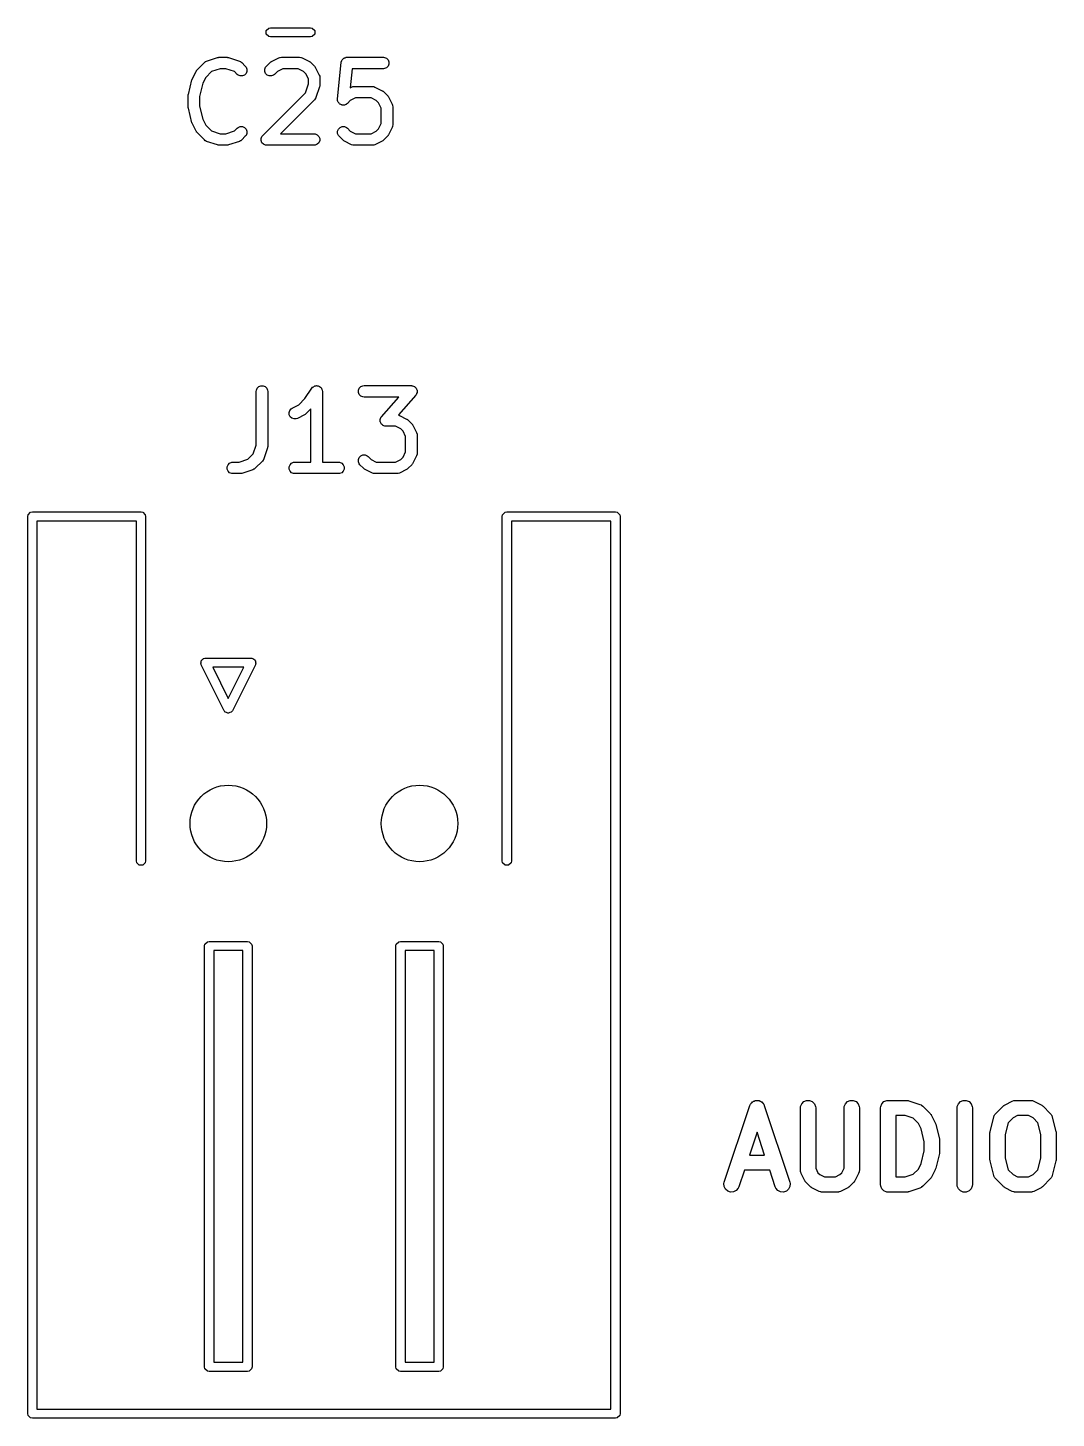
# Model space of a CAD drawing. Extents: x 2.05 to 8.87, y -5.84 to -2.88.
# Drawn here: x 3.34 to 3.869, y -5.835 to -5.12 of the extents above; entities that cross this region are included whole.
import ezdxf

# ---------------------------------------------------------------- set-up
doc = ezdxf.new("R2010")
doc.units = 0
doc.header["$MEASUREMENT"] = 0
doc.layers.add('BLACK', color=7, linetype='CONTINUOUS')

msp = doc.modelspace()

# ---------------------------------------------------------------- linework, layer by layer
at = {"layer": 'BLACK', "linetype": 'CONTINUOUS'}
for p, q in [((3.46243, -5.12173), (3.46371, -5.12046)), ((3.46371, -5.12046), (3.46462, -5.12028)), ((3.46462, -5.12028), (3.48519, -5.12028)), ((3.48519, -5.12028), (3.48609, -5.12046)), ((3.48609, -5.12046), (3.48737, -5.12173)), ((3.46243, -5.12354), (3.46243, -5.12173)), ((3.46371, -5.12482), (3.46243, -5.12354)), ((3.46462, -5.125), (3.46371, -5.12482)), ((3.48519, -5.125), (3.46462, -5.125)), ((3.48609, -5.12482), (3.48519, -5.125)), ((3.48737, -5.12354), (3.48609, -5.12482)), ((3.48737, -5.12173), (3.48737, -5.12354)), ((3.4267, -5.14214), (3.42688, -5.14192)), ((3.42688, -5.14192), (3.43063, -5.13817)), ((3.43063, -5.13817), (3.43108, -5.1378)), ((3.43108, -5.1378), (3.43118, -5.13776)), ((3.43118, -5.13776), (3.43126, -5.13769)), ((3.43126, -5.13769), (3.43179, -5.13745)), ((3.43179, -5.13745), (3.43741, -5.13558)), ((3.43882, -5.14133), (3.43431, -5.14283)), ((3.43741, -5.13558), (3.4377, -5.13551)), ((3.4377, -5.13551), (3.43777, -5.13548)), ((3.43777, -5.13548), (3.43787, -5.13547)), ((3.43787, -5.13547), (3.43797, -5.13545)), ((3.43797, -5.13545), (3.43805, -5.13545)), ((3.43805, -5.13545), (3.43834, -5.13543)), ((3.43834, -5.13543), (3.44209, -5.13543)), ((3.44161, -5.14133), (3.43882, -5.14133)), ((3.44612, -5.14283), (3.44161, -5.14133)), ((3.44209, -5.13543), (3.44238, -5.13545)), ((3.44238, -5.13545), (3.44246, -5.13545)), ((3.44246, -5.13545), (3.44256, -5.13547)), ((3.44256, -5.13547), (3.44267, -5.13548)), ((3.44267, -5.13548), (3.44274, -5.13551)), ((3.44274, -5.13551), (3.44303, -5.13558)), ((3.44303, -5.13558), (3.44865, -5.13745)), ((3.44865, -5.13745), (3.44918, -5.13769)), ((3.44918, -5.13769), (3.44926, -5.13776)), ((3.44926, -5.13776), (3.44936, -5.1378)), ((3.44936, -5.1378), (3.44981, -5.13817)), ((3.44981, -5.13817), (3.45168, -5.14004)), ((3.45168, -5.14004), (3.45205, -5.14049)), ((3.45205, -5.14049), (3.45249, -5.14155)), ((3.45249, -5.14155), (3.45249, -5.1427)), ((3.46169, -5.14155), (3.46214, -5.14049)), ((3.46169, -5.1427), (3.46169, -5.14155)), ((3.46214, -5.14049), (3.4625, -5.14004)), ((3.4625, -5.14004), (3.46438, -5.13817)), ((3.46438, -5.13817), (3.4646, -5.13798)), ((3.4646, -5.13798), (3.46465, -5.13792)), ((3.46465, -5.13792), (3.46474, -5.13786)), ((3.46474, -5.13786), (3.46482, -5.1378)), ((3.46482, -5.1378), (3.4649, -5.13777)), ((3.4649, -5.13777), (3.46514, -5.13761)), ((3.46514, -5.13761), (3.46889, -5.13574)), ((3.47091, -5.14133), (3.46821, -5.14268)), ((3.46889, -5.13574), (3.46943, -5.13553)), ((3.46943, -5.13553), (3.46954, -5.13552)), ((3.46954, -5.13552), (3.46964, -5.13548)), ((3.46964, -5.13548), (3.47021, -5.13543)), ((3.47021, -5.13543), (3.47959, -5.13543)), ((3.47889, -5.14133), (3.47091, -5.14133)), ((3.48159, -5.14268), (3.47889, -5.14133)), ((3.47959, -5.13543), (3.48016, -5.13548)), ((3.48016, -5.13548), (3.48026, -5.13552)), ((3.48026, -5.13552), (3.48037, -5.13553)), ((3.48037, -5.13553), (3.48091, -5.13574)), ((3.48091, -5.13574), (3.48466, -5.13761)), ((3.48466, -5.13761), (3.48491, -5.13777)), ((3.48491, -5.13777), (3.48498, -5.1378)), ((3.48498, -5.1378), (3.48506, -5.13786)), ((3.48506, -5.13786), (3.48515, -5.13792)), ((3.48515, -5.13792), (3.4852, -5.13798)), ((3.4852, -5.13798), (3.48543, -5.13817)), ((3.48543, -5.13817), (3.4873, -5.14004)), ((3.4873, -5.14004), (3.48749, -5.14027)), ((3.48749, -5.14027), (3.48755, -5.14032)), ((3.48755, -5.14032), (3.4876, -5.14041)), ((3.4876, -5.14041), (3.48767, -5.14049)), ((3.48767, -5.14049), (3.4877, -5.14056)), ((3.4877, -5.14056), (3.48785, -5.14081)), ((3.48785, -5.14081), (3.48973, -5.14456)), ((3.49915, -5.15683), (3.50102, -5.13808)), ((3.50102, -5.13808), (3.50106, -5.13787)), ((3.50106, -5.1378), (3.50109, -5.13773)), ((3.50106, -5.13787), (3.50106, -5.1378)), ((3.50109, -5.13773), (3.50114, -5.13752)), ((3.50114, -5.13752), (3.50134, -5.13714)), ((3.50134, -5.13714), (3.50151, -5.13674)), ((3.50151, -5.13674), (3.50161, -5.13663)), ((3.50161, -5.13663), (3.50168, -5.1365)), ((3.50168, -5.1365), (3.50201, -5.13623)), ((3.50201, -5.13623), (3.50232, -5.13592)), ((3.50232, -5.13592), (3.50246, -5.13587)), ((3.50246, -5.13587), (3.50257, -5.13577)), ((3.50257, -5.13577), (3.50299, -5.13565)), ((3.50299, -5.13565), (3.50338, -5.13548)), ((3.50338, -5.13548), (3.50361, -5.13546)), ((3.50361, -5.13546), (3.50368, -5.13544)), ((3.50368, -5.13544), (3.50375, -5.13545)), ((3.50375, -5.13545), (3.50396, -5.13543)), ((3.50396, -5.13543), (3.52271, -5.13543)), ((3.50663, -5.14133), (3.50566, -5.1511)), ((3.52271, -5.14133), (3.50663, -5.14133)), ((3.52271, -5.13543), (3.52328, -5.13548)), ((3.52328, -5.14127), (3.52271, -5.14133)), ((3.52328, -5.13548), (3.52435, -5.13592)), ((3.52435, -5.14083), (3.52328, -5.14127)), ((3.52435, -5.13592), (3.52516, -5.13674)), ((3.52516, -5.14002), (3.52435, -5.14083)), ((3.52516, -5.13674), (3.5256, -5.1378)), ((3.5256, -5.13895), (3.52516, -5.14002)), ((3.5256, -5.1378), (3.5256, -5.13895)), ((3.42236, -5.15454), (3.42423, -5.14704)), ((3.42423, -5.14704), (3.42425, -5.14699)), ((3.42425, -5.14697), (3.42434, -5.14673)), ((3.42425, -5.14699), (3.42425, -5.14697)), ((3.42434, -5.14673), (3.42443, -5.14649)), ((3.42443, -5.14649), (3.42444, -5.14647)), ((3.42444, -5.14647), (3.42445, -5.14643)), ((3.42445, -5.14643), (3.42633, -5.14268)), ((3.42633, -5.14268), (3.42648, -5.14243)), ((3.42648, -5.14243), (3.42651, -5.14236)), ((3.42651, -5.14236), (3.42658, -5.14228)), ((3.42658, -5.14228), (3.42664, -5.14219)), ((3.42664, -5.14219), (3.4267, -5.14214)), ((3.42988, -5.14878), (3.42817, -5.15562)), ((3.4314, -5.14575), (3.42988, -5.14878)), ((3.43431, -5.14283), (3.4314, -5.14575)), ((3.4475, -5.14422), (3.44612, -5.14283)), ((3.44795, -5.14458), (3.4475, -5.14422)), ((3.44902, -5.14502), (3.44795, -5.14458)), ((3.45017, -5.14502), (3.44902, -5.14502)), ((3.45123, -5.14458), (3.45017, -5.14502)), ((3.45205, -5.14377), (3.45123, -5.14458)), ((3.45249, -5.1427), (3.45205, -5.14377)), ((3.46214, -5.14377), (3.46169, -5.1427)), ((3.46295, -5.14458), (3.46214, -5.14377)), ((3.46401, -5.14502), (3.46295, -5.14458)), ((3.46517, -5.14502), (3.46401, -5.14502)), ((3.46623, -5.14458), (3.46517, -5.14502)), ((3.46668, -5.14422), (3.46623, -5.14458)), ((3.46821, -5.14268), (3.46668, -5.14422)), ((3.48279, -5.14388), (3.48159, -5.14268)), ((3.48413, -5.14657), (3.48279, -5.14388)), ((3.48413, -5.14915), (3.48413, -5.14657)), ((3.48973, -5.14456), (3.48994, -5.1451)), ((3.48994, -5.1451), (3.48994, -5.1452)), ((3.48994, -5.1452), (3.48998, -5.1453)), ((3.48998, -5.1453), (3.49004, -5.14588)), ((3.49004, -5.14588), (3.49004, -5.14963)), ((3.42227, -5.15511), (3.4223, -5.15489)), ((3.42228, -5.15515), (3.42227, -5.15511)), ((3.42227, -5.15525), (3.42228, -5.15515)), ((3.42227, -5.16088), (3.42227, -5.15525)), ((3.4223, -5.15489), (3.42232, -5.15468)), ((3.42232, -5.15468), (3.42234, -5.15464)), ((3.42234, -5.15464), (3.42236, -5.15454)), ((3.42817, -5.15562), (3.42817, -5.16051)), ((3.46063, -5.17566), (3.48263, -5.15366)), ((3.48263, -5.15366), (3.48413, -5.14915)), ((3.48801, -5.15619), (3.48778, -5.15671)), ((3.48989, -5.15056), (3.48801, -5.15619)), ((3.48995, -5.15028), (3.48989, -5.15056)), ((3.48998, -5.1502), (3.48995, -5.15028)), ((3.48999, -5.1501), (3.48998, -5.1502)), ((3.49002, -5.15), (3.48999, -5.1501)), ((3.49004, -5.14963), (3.49001, -5.14992)), ((3.49001, -5.14992), (3.49002, -5.15)), ((3.50566, -5.1511), (3.50639, -5.15074)), ((3.50639, -5.15074), (3.50693, -5.15053)), ((3.50693, -5.15053), (3.50704, -5.15052)), ((3.50704, -5.15052), (3.50713, -5.15048)), ((3.50713, -5.15048), (3.50771, -5.15042)), ((3.50771, -5.15042), (3.51708, -5.15042)), ((3.51708, -5.15042), (3.51766, -5.15048)), ((3.51766, -5.15048), (3.51776, -5.15052)), ((3.51776, -5.15052), (3.51786, -5.15053)), ((3.51786, -5.15053), (3.5184, -5.15074)), ((3.5184, -5.15074), (3.52215, -5.15261)), ((3.52215, -5.15261), (3.5224, -5.15277)), ((3.5224, -5.15277), (3.52247, -5.1528)), ((3.52247, -5.1528), (3.52255, -5.15286)), ((3.52255, -5.15286), (3.52264, -5.15292)), ((3.52264, -5.15292), (3.52269, -5.15298)), ((3.52269, -5.15298), (3.52292, -5.15316)), ((3.52292, -5.15316), (3.5248, -5.15504)), ((3.5248, -5.15504), (3.52498, -5.15526)), ((3.52498, -5.15526), (3.52504, -5.15532)), ((3.52504, -5.15532), (3.5251, -5.1554)), ((3.5251, -5.1554), (3.52516, -5.15549)), ((3.52516, -5.15549), (3.52519, -5.15556)), ((3.52519, -5.15556), (3.52535, -5.15581)), ((3.52535, -5.15581), (3.52722, -5.15956)), ((3.42228, -5.16098), (3.42227, -5.16088)), ((3.42227, -5.16102), (3.42228, -5.16098)), ((3.4223, -5.16123), (3.42227, -5.16102)), ((3.42232, -5.16145), (3.4223, -5.16123)), ((3.42234, -5.16149), (3.42232, -5.16145)), ((3.42236, -5.16159), (3.42234, -5.16149)), ((3.42423, -5.16909), (3.42236, -5.16159)), ((3.42817, -5.16051), (3.42988, -5.16734)), ((3.4873, -5.15734), (3.46984, -5.1748)), ((3.48767, -5.15689), (3.4873, -5.15734)), ((3.48771, -5.15679), (3.48767, -5.15689)), ((3.48778, -5.15671), (3.48771, -5.15679)), ((3.49915, -5.15741), (3.49915, -5.15683)), ((3.49919, -5.15755), (3.49915, -5.15741)), ((3.49919, -5.1577), (3.49919, -5.15755)), ((3.49935, -5.1581), (3.49919, -5.1577)), ((3.49948, -5.15851), (3.49935, -5.1581)), ((3.49957, -5.15863), (3.49948, -5.15851)), ((3.49963, -5.15877), (3.49957, -5.15863)), ((3.49994, -5.15907), (3.49963, -5.15877)), ((3.50021, -5.15941), (3.49994, -5.15907)), ((3.50034, -5.15948), (3.50021, -5.15941)), ((3.50045, -5.15958), (3.50034, -5.15948)), ((3.50084, -5.15975), (3.50045, -5.15958)), ((3.50122, -5.15995), (3.50084, -5.15975)), ((3.50137, -5.15997), (3.50122, -5.15995)), ((3.50151, -5.16002), (3.50137, -5.15997)), ((3.50194, -5.16002), (3.50151, -5.16002)), ((3.50237, -5.16007), (3.50194, -5.16002)), ((3.50251, -5.16002), (3.50237, -5.16007)), ((3.50266, -5.16002), (3.50251, -5.16002)), ((3.50306, -5.15986), (3.50266, -5.16002)), ((3.50347, -5.15973), (3.50306, -5.15986)), ((3.50359, -5.15964), (3.50347, -5.15973)), ((3.50373, -5.15958), (3.50359, -5.15964)), ((3.50417, -5.15921), (3.50373, -5.15958)), ((3.50571, -5.15768), (3.50417, -5.15921)), ((3.50841, -5.15633), (3.50571, -5.15768)), ((3.51639, -5.15633), (3.50841, -5.15633)), ((3.51908, -5.15768), (3.51639, -5.15633)), ((3.52028, -5.15888), (3.51908, -5.15768)), ((3.52163, -5.16157), (3.52028, -5.15888)), ((3.52163, -5.16955), (3.52163, -5.16157)), ((3.52722, -5.15956), (3.52743, -5.1601)), ((3.52743, -5.1601), (3.52744, -5.1602)), ((3.52744, -5.1602), (3.52748, -5.1603)), ((3.52748, -5.1603), (3.52754, -5.16088)), ((3.52754, -5.16088), (3.52754, -5.17025)), ((3.42425, -5.16913), (3.42423, -5.16909)), ((3.42425, -5.16915), (3.42425, -5.16913)), ((3.42434, -5.16939), (3.42425, -5.16915)), ((3.42443, -5.16964), (3.42434, -5.16939)), ((3.42444, -5.16965), (3.42443, -5.16964)), ((3.42445, -5.1697), (3.42444, -5.16965)), ((3.42633, -5.17344), (3.42445, -5.1697)), ((3.42988, -5.16734), (3.4314, -5.17038)), ((3.4314, -5.17038), (3.43431, -5.17329)), ((3.52028, -5.17225), (3.52163, -5.16955)), ((3.52754, -5.17025), (3.52748, -5.17083)), ((3.42648, -5.17369), (3.42633, -5.17344)), ((3.42651, -5.17376), (3.42648, -5.17369)), ((3.42658, -5.17385), (3.42651, -5.17376)), ((3.42664, -5.17393), (3.42658, -5.17385)), ((3.4267, -5.17399), (3.42664, -5.17393)), ((3.42688, -5.17421), (3.4267, -5.17399)), ((3.43063, -5.17796), (3.42688, -5.17421)), ((3.43431, -5.17329), (3.43882, -5.1748)), ((3.43882, -5.1748), (3.44161, -5.1748)), ((3.44161, -5.1748), (3.44612, -5.17329)), ((3.44612, -5.17329), (3.4475, -5.17191)), ((3.4475, -5.17191), (3.44795, -5.17154)), ((3.44795, -5.17154), (3.44902, -5.1711)), ((3.44902, -5.1711), (3.45017, -5.1711)), ((3.45168, -5.17609), (3.44981, -5.17796)), ((3.45017, -5.1711), (3.45123, -5.17154)), ((3.45123, -5.17154), (3.45205, -5.17236)), ((3.45205, -5.17564), (3.45168, -5.17609)), ((3.45205, -5.17236), (3.45249, -5.17342)), ((3.45249, -5.17458), (3.45205, -5.17564)), ((3.45249, -5.17342), (3.45249, -5.17458)), ((3.45982, -5.17717), (3.46026, -5.17611)), ((3.45982, -5.17832), (3.45982, -5.17717)), ((3.46026, -5.17611), (3.46063, -5.17566)), ((3.46984, -5.1748), (3.48709, -5.1748)), ((3.48709, -5.1748), (3.48766, -5.17485)), ((3.48766, -5.17485), (3.48873, -5.17529)), ((3.48873, -5.17529), (3.48954, -5.17611)), ((3.48954, -5.17611), (3.48998, -5.17717)), ((3.48998, -5.17717), (3.48998, -5.17832)), ((3.49919, -5.17342), (3.49963, -5.17236)), ((3.49919, -5.17458), (3.49919, -5.17342)), ((3.49963, -5.17564), (3.49919, -5.17458)), ((3.49963, -5.17236), (3.50045, -5.17154)), ((3.5, -5.17609), (3.49963, -5.17564)), ((3.50187, -5.17796), (3.5, -5.17609)), ((3.50045, -5.17154), (3.50151, -5.1711)), ((3.50151, -5.1711), (3.50266, -5.1711)), ((3.50266, -5.1711), (3.50373, -5.17154)), ((3.50373, -5.17154), (3.50417, -5.17191)), ((3.50417, -5.17191), (3.50571, -5.17345)), ((3.50571, -5.17345), (3.50841, -5.1748)), ((3.50841, -5.1748), (3.51639, -5.1748)), ((3.51639, -5.1748), (3.51908, -5.17345)), ((3.51908, -5.17345), (3.52028, -5.17225)), ((3.5248, -5.17609), (3.52292, -5.17796)), ((3.52498, -5.17586), (3.5248, -5.17609)), ((3.52504, -5.17581), (3.52498, -5.17586)), ((3.5251, -5.17572), (3.52504, -5.17581)), ((3.52516, -5.17564), (3.5251, -5.17572)), ((3.52519, -5.17557), (3.52516, -5.17564)), ((3.52535, -5.17532), (3.52519, -5.17557)), ((3.52722, -5.17157), (3.52535, -5.17532)), ((3.52743, -5.17103), (3.52722, -5.17157)), ((3.52744, -5.17092), (3.52743, -5.17103)), ((3.52748, -5.17083), (3.52744, -5.17092)), ((3.43108, -5.17833), (3.43063, -5.17796)), ((3.43118, -5.17837), (3.43108, -5.17833)), ((3.43126, -5.17844), (3.43118, -5.17837)), ((3.43179, -5.17868), (3.43126, -5.17844)), ((3.43741, -5.18055), (3.43179, -5.17868)), ((3.4377, -5.18061), (3.43741, -5.18055)), ((3.43777, -5.18064), (3.4377, -5.18061)), ((3.43787, -5.18066), (3.43777, -5.18064)), ((3.43797, -5.18068), (3.43787, -5.18066)), ((3.43805, -5.18067), (3.43797, -5.18068)), ((3.43834, -5.1807), (3.43805, -5.18067)), ((3.44209, -5.1807), (3.43834, -5.1807)), ((3.44238, -5.18067), (3.44209, -5.1807)), ((3.44246, -5.18068), (3.44238, -5.18067)), ((3.44256, -5.18066), (3.44246, -5.18068)), ((3.44267, -5.18064), (3.44256, -5.18066)), ((3.44274, -5.18061), (3.44267, -5.18064)), ((3.44303, -5.18055), (3.44274, -5.18061)), ((3.44865, -5.17868), (3.44303, -5.18055)), ((3.44918, -5.17844), (3.44865, -5.17868)), ((3.44926, -5.17837), (3.44918, -5.17844)), ((3.44936, -5.17833), (3.44926, -5.17837)), ((3.44981, -5.17796), (3.44936, -5.17833)), ((3.46026, -5.17939), (3.45982, -5.17832)), ((3.46108, -5.1802), (3.46026, -5.17939)), ((3.46214, -5.18064), (3.46108, -5.1802)), ((3.46272, -5.1807), (3.46214, -5.18064)), ((3.48709, -5.1807), (3.46272, -5.1807)), ((3.48766, -5.18064), (3.48709, -5.1807)), ((3.48873, -5.1802), (3.48766, -5.18064)), ((3.48954, -5.17939), (3.48873, -5.1802)), ((3.48998, -5.17832), (3.48954, -5.17939)), ((3.5021, -5.17815), (3.50187, -5.17796)), ((3.50215, -5.17821), (3.5021, -5.17815)), ((3.50224, -5.17826), (3.50215, -5.17821)), ((3.50232, -5.17833), (3.50224, -5.17826)), ((3.50239, -5.17836), (3.50232, -5.17833)), ((3.50264, -5.17852), (3.50239, -5.17836)), ((3.50639, -5.18039), (3.50264, -5.17852)), ((3.50693, -5.1806), (3.50639, -5.18039)), ((3.50704, -5.1806), (3.50693, -5.1806)), ((3.50713, -5.18064), (3.50704, -5.1806)), ((3.50771, -5.1807), (3.50713, -5.18064)), ((3.51708, -5.1807), (3.50771, -5.1807)), ((3.51766, -5.18064), (3.51708, -5.1807)), ((3.51776, -5.1806), (3.51766, -5.18064)), ((3.51786, -5.1806), (3.51776, -5.1806)), ((3.5184, -5.18039), (3.51786, -5.1806)), ((3.52215, -5.17852), (3.5184, -5.18039)), ((3.5224, -5.17836), (3.52215, -5.17852)), ((3.52247, -5.17833), (3.5224, -5.17836)), ((3.52255, -5.17826), (3.52247, -5.17833)), ((3.52264, -5.17821), (3.52255, -5.17826)), ((3.52269, -5.17815), (3.52264, -5.17821)), ((3.52292, -5.17796), (3.52269, -5.17815)), ((3.45736, -5.3067), (3.4578, -5.30564)), ((3.4578, -5.30564), (3.45861, -5.30482)), ((3.45861, -5.30482), (3.45968, -5.30438)), ((3.45968, -5.30438), (3.46083, -5.30438)), ((3.46083, -5.30438), (3.4619, -5.30482)), ((3.4619, -5.30482), (3.46271, -5.30564)), ((3.46271, -5.30564), (3.46315, -5.3067)), ((3.48233, -5.31102), (3.48592, -5.30564)), ((3.48592, -5.30563), (3.48629, -5.30519)), ((3.48592, -5.30564), (3.48592, -5.30563)), ((3.48592, -5.30564), (3.48592, -5.30564)), ((3.48592, -5.30564), (3.48592, -5.30564)), ((3.48629, -5.30519), (3.48653, -5.30503)), ((3.48653, -5.30503), (3.48674, -5.30482)), ((3.48674, -5.30482), (3.487, -5.30471)), ((3.487, -5.30471), (3.48724, -5.30455)), ((3.48724, -5.30455), (3.48753, -5.30449)), ((3.48753, -5.30449), (3.4878, -5.30438)), ((3.4878, -5.30438), (3.48809, -5.30438)), ((3.48809, -5.30438), (3.48837, -5.30432)), ((3.48837, -5.30432), (3.48866, -5.30438)), ((3.48866, -5.30438), (3.48895, -5.30438)), ((3.48895, -5.30438), (3.48922, -5.30449)), ((3.48922, -5.30449), (3.4895, -5.30455)), ((3.4895, -5.30455), (3.48975, -5.30471)), ((3.48975, -5.30471), (3.49002, -5.30482)), ((3.49002, -5.30482), (3.49022, -5.30503)), ((3.49022, -5.30503), (3.49046, -5.30519)), ((3.49046, -5.30519), (3.49062, -5.30543)), ((3.49062, -5.30543), (3.49083, -5.30564)), ((3.49083, -5.30564), (3.49094, -5.3059)), ((3.49094, -5.3059), (3.4911, -5.30614)), ((3.4911, -5.30614), (3.49116, -5.30643)), ((3.49116, -5.30643), (3.49127, -5.3067)), ((3.50985, -5.3067), (3.51029, -5.30564)), ((3.51029, -5.30564), (3.51111, -5.30482)), ((3.51111, -5.30482), (3.51217, -5.30438)), ((3.51217, -5.30438), (3.51275, -5.30432)), ((3.51275, -5.30432), (3.53712, -5.30432)), ((3.53712, -5.30432), (3.53742, -5.30435)), ((3.53742, -5.30435), (3.5375, -5.30435)), ((3.5375, -5.30435), (3.53756, -5.30437)), ((3.53756, -5.30437), (3.5377, -5.30438)), ((3.5377, -5.30438), (3.53814, -5.30456)), ((3.53814, -5.30456), (3.53859, -5.30472)), ((3.53859, -5.30472), (3.53867, -5.30478)), ((3.53867, -5.30478), (3.53876, -5.30482)), ((3.53876, -5.30482), (3.5391, -5.30516)), ((3.5391, -5.30516), (3.53946, -5.30548)), ((3.53946, -5.30548), (3.53951, -5.30557)), ((3.53951, -5.30557), (3.53958, -5.30564)), ((3.53958, -5.30564), (3.53976, -5.30608)), ((3.53976, -5.30608), (3.53997, -5.30651)), ((3.4573, -5.30728), (3.45736, -5.3067)), ((3.4573, -5.33492), (3.4573, -5.30728)), ((3.46315, -5.3067), (3.46321, -5.30728)), ((3.46321, -5.30728), (3.46321, -5.3354)), ((3.47913, -5.31422), (3.48233, -5.31102)), ((3.49127, -5.3067), (3.49133, -5.30727)), ((3.49133, -5.30727), (3.49133, -5.30727)), ((3.49133, -5.30727), (3.49133, -5.30727)), ((3.49133, -5.30727), (3.49133, -5.30728)), ((3.49133, -5.30728), (3.49133, -5.34369)), ((3.50985, -5.30785), (3.50985, -5.3067)), ((3.51029, -5.30892), (3.50985, -5.30785)), ((3.51111, -5.30973), (3.51029, -5.30892)), ((3.51217, -5.31017), (3.51111, -5.30973)), ((3.51275, -5.31023), (3.51217, -5.31017)), ((3.53061, -5.31023), (3.51275, -5.31023)), ((3.52177, -5.32033), (3.53061, -5.31023)), ((3.53934, -5.30922), (3.53041, -5.31943)), ((3.53952, -5.30897), (3.53934, -5.30922)), ((3.53958, -5.30892), (3.53952, -5.30897)), ((3.5396, -5.30886), (3.53958, -5.30892)), ((3.53968, -5.30875), (3.5396, -5.30886)), ((3.53983, -5.3083), (3.53968, -5.30875)), ((3.54002, -5.30785), (3.53983, -5.3083)), ((3.53997, -5.30651), (3.53998, -5.30661)), ((3.53998, -5.30661), (3.54002, -5.3067)), ((3.54002, -5.3067), (3.54002, -5.30718)), ((3.54002, -5.30718), (3.54005, -5.30766)), ((3.54005, -5.30766), (3.54002, -5.30775)), ((3.54002, -5.30775), (3.54002, -5.30785)), ((3.4742, -5.31816), (3.47456, -5.31706)), ((3.47428, -5.3193), (3.4742, -5.31816)), ((3.4748, -5.32034), (3.47428, -5.3193)), ((3.47456, -5.31706), (3.47532, -5.31619)), ((3.47567, -5.32109), (3.4748, -5.32034)), ((3.47532, -5.31619), (3.47581, -5.31588)), ((3.47581, -5.31588), (3.47913, -5.31422)), ((3.4822, -5.31929), (3.47845, -5.32117)), ((3.48245, -5.31914), (3.4822, -5.31929)), ((3.48252, -5.31911), (3.48245, -5.31914)), ((3.4826, -5.31904), (3.48252, -5.31911)), ((3.48269, -5.31898), (3.4826, -5.31904)), ((3.48274, -5.31892), (3.48269, -5.31898)), ((3.48297, -5.31874), (3.48274, -5.31892)), ((3.48542, -5.31628), (3.48297, -5.31874)), ((3.48542, -5.34369), (3.48542, -5.31628)), ((3.52144, -5.3208), (3.52152, -5.32069)), ((3.52152, -5.32069), (3.52154, -5.32063)), ((3.52154, -5.32063), (3.5216, -5.32058)), ((3.5216, -5.32058), (3.52177, -5.32033)), ((3.53041, -5.31943), (3.53094, -5.31963)), ((3.53094, -5.31963), (3.53469, -5.32151)), ((3.47676, -5.32145), (3.47567, -5.32109)), ((3.47791, -5.32137), (3.47676, -5.32145)), ((3.47845, -5.32117), (3.47791, -5.32137)), ((3.52107, -5.32189), (3.5211, -5.3218)), ((3.5211, -5.32237), (3.52107, -5.32189)), ((3.5211, -5.3217), (3.52128, -5.32126)), ((3.5211, -5.3218), (3.5211, -5.3217)), ((3.5211, -5.32285), (3.5211, -5.32237)), ((3.52114, -5.32294), (3.5211, -5.32285)), ((3.52115, -5.32304), (3.52114, -5.32294)), ((3.52136, -5.32347), (3.52115, -5.32304)), ((3.52128, -5.32126), (3.52144, -5.3208)), ((3.52154, -5.32391), (3.52136, -5.32347)), ((3.52161, -5.32399), (3.52154, -5.32391)), ((3.52166, -5.32407), (3.52161, -5.32399)), ((3.52202, -5.32439), (3.52166, -5.32407)), ((3.52236, -5.32473), (3.52202, -5.32439)), ((3.52245, -5.32477), (3.52236, -5.32473)), ((3.52252, -5.32483), (3.52245, -5.32477)), ((3.52298, -5.32499), (3.52252, -5.32483)), ((3.52342, -5.32517), (3.52298, -5.32499)), ((3.52356, -5.32518), (3.52342, -5.32517)), ((3.52361, -5.3252), (3.52356, -5.32518)), ((3.52369, -5.3252), (3.52361, -5.3252)), ((3.524, -5.32523), (3.52369, -5.3252)), ((3.52892, -5.32523), (3.524, -5.32523)), ((3.53162, -5.32658), (3.52892, -5.32523)), ((3.53282, -5.32777), (3.53162, -5.32658)), ((3.53417, -5.33047), (3.53282, -5.32777)), ((3.53469, -5.32151), (3.53494, -5.32166)), ((3.53494, -5.32166), (3.53501, -5.32169)), ((3.53501, -5.32169), (3.53509, -5.32176)), ((3.53509, -5.32176), (3.53518, -5.32182)), ((3.53518, -5.32182), (3.53523, -5.32188)), ((3.53523, -5.32188), (3.53546, -5.32206)), ((3.53546, -5.32206), (3.53733, -5.32394)), ((3.53733, -5.32394), (3.53752, -5.32416)), ((3.53752, -5.32416), (3.53758, -5.32421)), ((3.53758, -5.32421), (3.53763, -5.3243)), ((3.53763, -5.3243), (3.5377, -5.32438)), ((3.5377, -5.32438), (3.53773, -5.32446)), ((3.53773, -5.32446), (3.53789, -5.3247)), ((3.53789, -5.3247), (3.53976, -5.32845)), ((3.4558, -5.33943), (3.4573, -5.33492)), ((3.53417, -5.33845), (3.53417, -5.33047)), ((3.53976, -5.32845), (3.53997, -5.32899)), ((3.53997, -5.32899), (3.53998, -5.3291)), ((3.53998, -5.3291), (3.54002, -5.3292)), ((3.54002, -5.3292), (3.54007, -5.32977)), ((3.54007, -5.32977), (3.54007, -5.33915)), ((3.44853, -5.34369), (3.45304, -5.34219)), ((3.45304, -5.34219), (3.4558, -5.33943)), ((3.46118, -5.34196), (3.46095, -5.34248)), ((3.46306, -5.33633), (3.46118, -5.34196)), ((3.46312, -5.33605), (3.46306, -5.33633)), ((3.46315, -5.33597), (3.46312, -5.33605)), ((3.46316, -5.33587), (3.46315, -5.33597)), ((3.46318, -5.33577), (3.46316, -5.33587)), ((3.46321, -5.3354), (3.46318, -5.33569)), ((3.46318, -5.33569), (3.46318, -5.33577)), ((3.50985, -5.34232), (3.51029, -5.34126)), ((3.51029, -5.34126), (3.51111, -5.34044)), ((3.51111, -5.34044), (3.51217, -5.34)), ((3.51217, -5.34), (3.51332, -5.34)), ((3.51332, -5.34), (3.51439, -5.34044)), ((3.51439, -5.34044), (3.51484, -5.34081)), ((3.51484, -5.34081), (3.51637, -5.34234)), ((3.53162, -5.34234), (3.53282, -5.34115)), ((3.53282, -5.34115), (3.53417, -5.33845)), ((3.53976, -5.34047), (3.53789, -5.34422)), ((3.53997, -5.33993), (3.53976, -5.34047)), ((3.53998, -5.33982), (3.53997, -5.33993)), ((3.54002, -5.33972), (3.53998, -5.33982)), ((3.54007, -5.33915), (3.54002, -5.33972)), ((3.44236, -5.34607), (3.4428, -5.34501)), ((3.44236, -5.34722), (3.44236, -5.34607)), ((3.4428, -5.34829), (3.44236, -5.34722)), ((3.4428, -5.34501), (3.44362, -5.34419)), ((3.44362, -5.3491), (3.4428, -5.34829)), ((3.44362, -5.34419), (3.44468, -5.34375)), ((3.44468, -5.34954), (3.44362, -5.3491)), ((3.44468, -5.34375), (3.44526, -5.34369)), ((3.44526, -5.34369), (3.44853, -5.34369)), ((3.45556, -5.34757), (3.44994, -5.34945)), ((3.45609, -5.34734), (3.45556, -5.34757)), ((3.45617, -5.34727), (3.45609, -5.34734)), ((3.45627, -5.34723), (3.45617, -5.34727)), ((3.45672, -5.34686), (3.45627, -5.34723)), ((3.46047, -5.34311), (3.45672, -5.34686)), ((3.46084, -5.34266), (3.46047, -5.34311)), ((3.46088, -5.34256), (3.46084, -5.34266)), ((3.46095, -5.34248), (3.46088, -5.34256)), ((3.47423, -5.34607), (3.47467, -5.34501)), ((3.47423, -5.34722), (3.47423, -5.34607)), ((3.47467, -5.34829), (3.47423, -5.34722)), ((3.47467, -5.34501), (3.47549, -5.34419)), ((3.47549, -5.3491), (3.47467, -5.34829)), ((3.47549, -5.34419), (3.47655, -5.34375)), ((3.47655, -5.34954), (3.47549, -5.3491)), ((3.47655, -5.34375), (3.47713, -5.34369)), ((3.47713, -5.34369), (3.48542, -5.34369)), ((3.49133, -5.34369), (3.49963, -5.34369)), ((3.49963, -5.34369), (3.5002, -5.34375)), ((3.5002, -5.34375), (3.50127, -5.34419)), ((3.50127, -5.3491), (3.5002, -5.34954)), ((3.50127, -5.34419), (3.50208, -5.34501)), ((3.50208, -5.34829), (3.50127, -5.3491)), ((3.50208, -5.34501), (3.50252, -5.34607)), ((3.50252, -5.34722), (3.50208, -5.34829)), ((3.50252, -5.34607), (3.50252, -5.34722)), ((3.50985, -5.34347), (3.50985, -5.34232)), ((3.51029, -5.34454), (3.50985, -5.34347)), ((3.51066, -5.34498), (3.51029, -5.34454)), ((3.51254, -5.34686), (3.51066, -5.34498)), ((3.51276, -5.34705), (3.51254, -5.34686)), ((3.51281, -5.3471), (3.51276, -5.34705)), ((3.5129, -5.34716), (3.51281, -5.3471)), ((3.51298, -5.34723), (3.5129, -5.34716)), ((3.51305, -5.34726), (3.51298, -5.34723)), ((3.5133, -5.34741), (3.51305, -5.34726)), ((3.51705, -5.34929), (3.5133, -5.34741)), ((3.51637, -5.34234), (3.51907, -5.34369)), ((3.51759, -5.34949), (3.51705, -5.34929)), ((3.51907, -5.34369), (3.52892, -5.34369)), ((3.52892, -5.34369), (3.53162, -5.34234)), ((3.53094, -5.34929), (3.5304, -5.34949)), ((3.53469, -5.34741), (3.53094, -5.34929)), ((3.53494, -5.34726), (3.53469, -5.34741)), ((3.53501, -5.34723), (3.53494, -5.34726)), ((3.53509, -5.34716), (3.53501, -5.34723)), ((3.53518, -5.3471), (3.53509, -5.34716)), ((3.53523, -5.34705), (3.53518, -5.3471)), ((3.53546, -5.34686), (3.53523, -5.34705)), ((3.53733, -5.34498), (3.53546, -5.34686)), ((3.53752, -5.34476), (3.53733, -5.34498)), ((3.53758, -5.34471), (3.53752, -5.34476)), ((3.53763, -5.34462), (3.53758, -5.34471)), ((3.5377, -5.34454), (3.53763, -5.34462)), ((3.53773, -5.34447), (3.5377, -5.34454)), ((3.53789, -5.34422), (3.53773, -5.34447)), ((3.44526, -5.3496), (3.44468, -5.34954)), ((3.44901, -5.3496), (3.44526, -5.3496)), ((3.4493, -5.34957), (3.44901, -5.3496)), ((3.44938, -5.34958), (3.4493, -5.34957)), ((3.44948, -5.34955), (3.44938, -5.34958)), ((3.44958, -5.34954), (3.44948, -5.34955)), ((3.44965, -5.34951), (3.44958, -5.34954)), ((3.44994, -5.34945), (3.44965, -5.34951)), ((3.47713, -5.3496), (3.47655, -5.34954)), ((3.49963, -5.3496), (3.47713, -5.3496)), ((3.5002, -5.34954), (3.49963, -5.3496)), ((3.5177, -5.3495), (3.51759, -5.34949)), ((3.5178, -5.34954), (3.5177, -5.3495)), ((3.51837, -5.3496), (3.5178, -5.34954)), ((3.52962, -5.3496), (3.51837, -5.3496)), ((3.5302, -5.34954), (3.52962, -5.3496)), ((3.5303, -5.3495), (3.5302, -5.34954)), ((3.5304, -5.34949), (3.5303, -5.3495)), ((3.33976, -5.37165), (3.33994, -5.37075)), ((3.33994, -5.37075), (3.34122, -5.36947)), ((3.34122, -5.36947), (3.34213, -5.36929)), ((3.34213, -5.36929), (3.39803, -5.36929)), ((3.39803, -5.36929), (3.39894, -5.36947)), ((3.39894, -5.36947), (3.40021, -5.37075)), ((3.40021, -5.37075), (3.40039, -5.37165)), ((3.58386, -5.37165), (3.58404, -5.37075)), ((3.58404, -5.37075), (3.58532, -5.36947)), ((3.58532, -5.36947), (3.58622, -5.36929)), ((3.58622, -5.36929), (3.64213, -5.36929)), ((3.64213, -5.36929), (3.64303, -5.36947)), ((3.64303, -5.36947), (3.64431, -5.37075)), ((3.64431, -5.37075), (3.64449, -5.37165)), ((3.33976, -5.83307), (3.33976, -5.37165)), ((3.39567, -5.37402), (3.34449, -5.37402)), ((3.34449, -5.37402), (3.34449, -5.83071)), ((3.39567, -5.54882), (3.39567, -5.37402)), ((3.40039, -5.37165), (3.40039, -5.54882)), ((3.58386, -5.54882), (3.58386, -5.37165)), ((3.63976, -5.37402), (3.58858, -5.37402)), ((3.58858, -5.37402), (3.58858, -5.54882)), ((3.63976, -5.83071), (3.63976, -5.37402)), ((3.64449, -5.37165), (3.64449, -5.83307)), ((3.42875, -5.44702), (3.42892, -5.4465)), ((3.42892, -5.44765), (3.42875, -5.44702)), ((3.42892, -5.44595), (3.42919, -5.44567)), ((3.42892, -5.4465), (3.42892, -5.44595)), ((3.42892, -5.44775), (3.42892, -5.44765)), ((3.42896, -5.44779), (3.42892, -5.44775)), ((3.42899, -5.44791), (3.42896, -5.44779)), ((3.4408, -5.47153), (3.42899, -5.44791)), ((3.42919, -5.44567), (3.42932, -5.4453)), ((3.42932, -5.4453), (3.42981, -5.44506)), ((3.42981, -5.44506), (3.4302, -5.44467)), ((3.4302, -5.44467), (3.43084, -5.44454)), ((3.43084, -5.44454), (3.43093, -5.44449)), ((3.43093, -5.44449), (3.43099, -5.44451)), ((3.43099, -5.44451), (3.4311, -5.44449)), ((3.4311, -5.44449), (3.45472, -5.44449)), ((3.43492, -5.44921), (3.44291, -5.46519)), ((3.4509, -5.44921), (3.43492, -5.44921)), ((3.44291, -5.46519), (3.4509, -5.44921)), ((3.45684, -5.44791), (3.44503, -5.47153)), ((3.45472, -5.44449), (3.45484, -5.44451)), ((3.45484, -5.44451), (3.45489, -5.44449)), ((3.45489, -5.44449), (3.45498, -5.44454)), ((3.45498, -5.44454), (3.45563, -5.44467)), ((3.45563, -5.44467), (3.45602, -5.44506)), ((3.45602, -5.44506), (3.45651, -5.4453)), ((3.45651, -5.4453), (3.45663, -5.44567)), ((3.45663, -5.44567), (3.45691, -5.44595)), ((3.45687, -5.44779), (3.45684, -5.44791)), ((3.45691, -5.44775), (3.45687, -5.44779)), ((3.45691, -5.44595), (3.45691, -5.4465)), ((3.45691, -5.4465), (3.45708, -5.44702)), ((3.45708, -5.44702), (3.45691, -5.44765)), ((3.45691, -5.44765), (3.45691, -5.44775)), ((3.44109, -5.4719), (3.4408, -5.47153)), ((3.44113, -5.47202), (3.44109, -5.4719)), ((3.44122, -5.47206), (3.44113, -5.47202)), ((3.44137, -5.47226), (3.44122, -5.47206)), ((3.44208, -5.47249), (3.44137, -5.47226)), ((3.44275, -5.47283), (3.44208, -5.47249)), ((3.44291, -5.47277), (3.44275, -5.47283)), ((3.44308, -5.47283), (3.44291, -5.47277)), ((3.44375, -5.47249), (3.44308, -5.47283)), ((3.44446, -5.47226), (3.44375, -5.47249)), ((3.44461, -5.47206), (3.44446, -5.47226)), ((3.4447, -5.47202), (3.44461, -5.47206)), ((3.44474, -5.4719), (3.4447, -5.47202)), ((3.44503, -5.47153), (3.44474, -5.4719)), ((3.39585, -5.54972), (3.39567, -5.54882)), ((3.40039, -5.54882), (3.40021, -5.54972)), ((3.58404, -5.54972), (3.58386, -5.54882)), ((3.58858, -5.54882), (3.5884, -5.54972)), ((3.39713, -5.551), (3.39585, -5.54972)), ((3.39894, -5.551), (3.39713, -5.551)), ((3.40021, -5.54972), (3.39894, -5.551)), ((3.58532, -5.551), (3.58404, -5.54972)), ((3.58712, -5.551), (3.58532, -5.551)), ((3.5884, -5.54972), (3.58712, -5.551)), ((3.43071, -5.59252), (3.43089, -5.59162)), ((3.43071, -5.80906), (3.43071, -5.59252)), ((3.43089, -5.59162), (3.43217, -5.59034)), ((3.43217, -5.59034), (3.43307, -5.59016)), ((3.43307, -5.59016), (3.45276, -5.59016)), ((3.45276, -5.59016), (3.45366, -5.59034)), ((3.45366, -5.59034), (3.45494, -5.59162)), ((3.45494, -5.59162), (3.45512, -5.59252)), ((3.45512, -5.59252), (3.45512, -5.80906)), ((3.52913, -5.59252), (3.52931, -5.59162)), ((3.52913, -5.80906), (3.52913, -5.59252)), ((3.52931, -5.59162), (3.53059, -5.59034)), ((3.53059, -5.59034), (3.5315, -5.59016)), ((3.5315, -5.59016), (3.55118, -5.59016)), ((3.55118, -5.59016), (3.55209, -5.59034)), ((3.55209, -5.59034), (3.55336, -5.59162)), ((3.55336, -5.59162), (3.55354, -5.59252)), ((3.55354, -5.59252), (3.55354, -5.80906)), ((3.43543, -5.59488), (3.43543, -5.80669)), ((3.45039, -5.59488), (3.43543, -5.59488)), ((3.45039, -5.80669), (3.45039, -5.59488)), ((3.53386, -5.59488), (3.53386, -5.80669)), ((3.54882, -5.59488), (3.53386, -5.59488)), ((3.54882, -5.80669), (3.54882, -5.59488)), ((3.69811, -5.714), (3.71123, -5.67463)), ((3.71123, -5.67463), (3.71155, -5.67393)), ((3.71155, -5.67393), (3.71173, -5.67371)), ((3.71173, -5.67371), (3.71186, -5.67346)), ((3.71186, -5.67346), (3.71223, -5.67314)), ((3.71223, -5.67314), (3.71255, -5.67276)), ((3.71255, -5.67276), (3.7128, -5.67264)), ((3.7128, -5.67264), (3.71302, -5.67245)), ((3.71302, -5.67245), (3.71349, -5.6723)), ((3.71349, -5.6723), (3.71393, -5.67208)), ((3.71393, -5.67208), (3.71421, -5.67206)), ((3.71421, -5.67206), (3.71447, -5.67197)), ((3.71447, -5.67197), (3.71497, -5.672)), ((3.71497, -5.672), (3.71546, -5.67197)), ((3.71546, -5.67197), (3.71573, -5.67206)), ((3.71573, -5.67206), (3.71601, -5.67208)), ((3.71601, -5.67208), (3.71645, -5.6723)), ((3.71645, -5.6723), (3.71692, -5.67245)), ((3.71692, -5.67245), (3.71713, -5.67264)), ((3.71713, -5.67264), (3.71738, -5.67276)), ((3.71738, -5.67276), (3.7177, -5.67314)), ((3.7177, -5.67314), (3.71808, -5.67346)), ((3.71808, -5.67346), (3.7182, -5.67371)), ((3.7182, -5.67371), (3.71839, -5.67393)), ((3.71839, -5.67393), (3.7187, -5.67463)), ((3.7187, -5.67463), (3.73182, -5.714)), ((3.73728, -5.67587), (3.73735, -5.67511)), ((3.73728, -5.70775), (3.73728, -5.67587)), ((3.73735, -5.67511), (3.73794, -5.67369)), ((3.73794, -5.67369), (3.73903, -5.6726)), ((3.73903, -5.6726), (3.74045, -5.67201)), ((3.74045, -5.67201), (3.74198, -5.67201)), ((3.74198, -5.67201), (3.7434, -5.6726)), ((3.7434, -5.6726), (3.74449, -5.67369)), ((3.74449, -5.67369), (3.74507, -5.67511)), ((3.74507, -5.67511), (3.74515, -5.67587)), ((3.74515, -5.67587), (3.74515, -5.70682)), ((3.75977, -5.67587), (3.75985, -5.67511)), ((3.75977, -5.70682), (3.75977, -5.67587)), ((3.75985, -5.67511), (3.76044, -5.67369)), ((3.76044, -5.67369), (3.76152, -5.6726)), ((3.76152, -5.6726), (3.76294, -5.67201)), ((3.76294, -5.67201), (3.76448, -5.67201)), ((3.76448, -5.67201), (3.7659, -5.6726)), ((3.7659, -5.6726), (3.76698, -5.67369)), ((3.76698, -5.67369), (3.76757, -5.67511)), ((3.76757, -5.67511), (3.76765, -5.67587)), ((3.76765, -5.67587), (3.76765, -5.70775)), ((3.77852, -5.67587), (3.7786, -5.67511)), ((3.77852, -5.71524), (3.77852, -5.67587)), ((3.7786, -5.67511), (3.77918, -5.67369)), ((3.77918, -5.67369), (3.78027, -5.6726)), ((3.78027, -5.6726), (3.78169, -5.67201)), ((3.78169, -5.67201), (3.78246, -5.67194)), ((3.78246, -5.67194), (3.79183, -5.67194)), ((3.79183, -5.67194), (3.79222, -5.67198)), ((3.79222, -5.67198), (3.79232, -5.67197)), ((3.79232, -5.67197), (3.79246, -5.672)), ((3.79246, -5.672), (3.7926, -5.67201)), ((3.7926, -5.67201), (3.7927, -5.67205)), ((3.7927, -5.67205), (3.79308, -5.67214)), ((3.79308, -5.67214), (3.7987, -5.67401)), ((3.7987, -5.67401), (3.79941, -5.67433)), ((3.79941, -5.67433), (3.79951, -5.67442)), ((3.79951, -5.67442), (3.79964, -5.67448)), ((3.79964, -5.67448), (3.80024, -5.67497)), ((3.80024, -5.67497), (3.80399, -5.67872)), ((3.81789, -5.67587), (3.81797, -5.67511)), ((3.81789, -5.71524), (3.81789, -5.67587)), ((3.81797, -5.67511), (3.81855, -5.67369)), ((3.81855, -5.67369), (3.81964, -5.6726)), ((3.81964, -5.6726), (3.82106, -5.67201)), ((3.82106, -5.67201), (3.8226, -5.67201)), ((3.8226, -5.67201), (3.82402, -5.6726)), ((3.82402, -5.6726), (3.8251, -5.67369)), ((3.8251, -5.67369), (3.82569, -5.67511)), ((3.82569, -5.67511), (3.82577, -5.67587)), ((3.82577, -5.67587), (3.82577, -5.71524)), ((3.83779, -5.67872), (3.84154, -5.67497)), ((3.84154, -5.67497), (3.84184, -5.67472)), ((3.84184, -5.67472), (3.84191, -5.67464)), ((3.84191, -5.67464), (3.84203, -5.67456)), ((3.84203, -5.67456), (3.84214, -5.67448)), ((3.84214, -5.67448), (3.84223, -5.67444)), ((3.84223, -5.67444), (3.84256, -5.67423)), ((3.84256, -5.67423), (3.84631, -5.67235)), ((3.84631, -5.67235), (3.84703, -5.67208)), ((3.84703, -5.67208), (3.84718, -5.67207)), ((3.84718, -5.67207), (3.84731, -5.67201)), ((3.84731, -5.67201), (3.84807, -5.67194)), ((3.84807, -5.67194), (3.85557, -5.67194)), ((3.85557, -5.67194), (3.85634, -5.67201)), ((3.85634, -5.67201), (3.85647, -5.67207)), ((3.85647, -5.67207), (3.85661, -5.67208)), ((3.85661, -5.67208), (3.85733, -5.67235)), ((3.85733, -5.67235), (3.86108, -5.67423)), ((3.86108, -5.67423), (3.86141, -5.67444)), ((3.86141, -5.67444), (3.86151, -5.67448)), ((3.86151, -5.67448), (3.86162, -5.67456)), ((3.86162, -5.67456), (3.86174, -5.67464)), ((3.86174, -5.67464), (3.86181, -5.67472)), ((3.86181, -5.67472), (3.86211, -5.67497)), ((3.86211, -5.67497), (3.86586, -5.67872)), ((3.79119, -5.67981), (3.7864, -5.67981)), ((3.7864, -5.67981), (3.7864, -5.71131)), ((3.79533, -5.68119), (3.79119, -5.67981)), ((3.79797, -5.68383), (3.79533, -5.68119)), ((3.79937, -5.68662), (3.79797, -5.68383)), ((3.80399, -5.67872), (3.80424, -5.67902)), ((3.80424, -5.67902), (3.80432, -5.67909)), ((3.80432, -5.67909), (3.80439, -5.6792)), ((3.80439, -5.6792), (3.80448, -5.67931)), ((3.80448, -5.67931), (3.80452, -5.67941)), ((3.80452, -5.67941), (3.80473, -5.67974)), ((3.80473, -5.67974), (3.8066, -5.68349)), ((3.8066, -5.68349), (3.80662, -5.68354)), ((3.80662, -5.68354), (3.80664, -5.68357)), ((3.80664, -5.68357), (3.80676, -5.68389)), ((3.80676, -5.68389), (3.80688, -5.68421)), ((3.80688, -5.68421), (3.80688, -5.68424)), ((3.80688, -5.68424), (3.8069, -5.68429)), ((3.8069, -5.68429), (3.80877, -5.69179)), ((3.83488, -5.68804), (3.83676, -5.68054)), ((3.83676, -5.68054), (3.83702, -5.67982)), ((3.83702, -5.67982), (3.83719, -5.67958)), ((3.83719, -5.67958), (3.8373, -5.67931)), ((3.8373, -5.67931), (3.83779, -5.67872)), ((3.84413, -5.68351), (3.84264, -5.68948)), ((3.84666, -5.68099), (3.84413, -5.68351)), ((3.849, -5.67981), (3.84666, -5.68099)), ((3.85464, -5.67981), (3.849, -5.67981)), ((3.85699, -5.68099), (3.85464, -5.67981)), ((3.85952, -5.68351), (3.85699, -5.68099)), ((3.86101, -5.68948), (3.85952, -5.68351)), ((3.86586, -5.67872), (3.86635, -5.67931)), ((3.86635, -5.67931), (3.86646, -5.67958)), ((3.86646, -5.67958), (3.86663, -5.67982)), ((3.86663, -5.67982), (3.86689, -5.68054)), ((3.86689, -5.68054), (3.86877, -5.68804)), ((3.71497, -5.68832), (3.71105, -5.70006)), ((3.71888, -5.70006), (3.71497, -5.68832)), ((3.80102, -5.69323), (3.79937, -5.68662)), ((3.80877, -5.69179), (3.80879, -5.69193)), ((3.80879, -5.69193), (3.80882, -5.69198)), ((3.80882, -5.69198), (3.80885, -5.69227)), ((3.80885, -5.69227), (3.80889, -5.69256)), ((3.80889, -5.69256), (3.80888, -5.69261)), ((3.80888, -5.69261), (3.80889, -5.69275)), ((3.83476, -5.689), (3.83478, -5.68886)), ((3.83476, -5.70212), (3.83476, -5.689)), ((3.83477, -5.68881), (3.83481, -5.68852)), ((3.83478, -5.68886), (3.83477, -5.68881)), ((3.83481, -5.68852), (3.83484, -5.68823)), ((3.83484, -5.68823), (3.83486, -5.68818)), ((3.83486, -5.68818), (3.83488, -5.68804)), ((3.84264, -5.68948), (3.84264, -5.70164)), ((3.86101, -5.70164), (3.86101, -5.68948)), ((3.86877, -5.68804), (3.86879, -5.68818)), ((3.86879, -5.68818), (3.86881, -5.68823)), ((3.86881, -5.68823), (3.86884, -5.68852)), ((3.86884, -5.68852), (3.86888, -5.68881)), ((3.86888, -5.68881), (3.86887, -5.68886)), ((3.86887, -5.68886), (3.86888, -5.689)), ((3.86888, -5.689), (3.86888, -5.70212)), ((3.79937, -5.7045), (3.80102, -5.69789)), ((3.80102, -5.69789), (3.80102, -5.69323)), ((3.80877, -5.69933), (3.8069, -5.70683)), ((3.80879, -5.69919), (3.80877, -5.69933)), ((3.80882, -5.69914), (3.80879, -5.69919)), ((3.80885, -5.69885), (3.80882, -5.69914)), ((3.80889, -5.69856), (3.80885, -5.69885)), ((3.80889, -5.69837), (3.80888, -5.69851)), ((3.80888, -5.69851), (3.80889, -5.69856)), ((3.80889, -5.69275), (3.80889, -5.69837)), ((3.71105, -5.70006), (3.71888, -5.70006)), ((3.74515, -5.70682), (3.74632, -5.70916)), ((3.7586, -5.70916), (3.75977, -5.70682)), ((3.79797, -5.70729), (3.79937, -5.7045)), ((3.80688, -5.70691), (3.80676, -5.70723)), ((3.8069, -5.70683), (3.80688, -5.70688)), ((3.80688, -5.70688), (3.80688, -5.70691)), ((3.83478, -5.70226), (3.83476, -5.70212)), ((3.83477, -5.70231), (3.83478, -5.70226)), ((3.83481, -5.7026), (3.83477, -5.70231)), ((3.83484, -5.70289), (3.83481, -5.7026)), ((3.83486, -5.70294), (3.83484, -5.70289)), ((3.83488, -5.70308), (3.83486, -5.70294)), ((3.83676, -5.71058), (3.83488, -5.70308)), ((3.84264, -5.70164), (3.84413, -5.70761)), ((3.85952, -5.70761), (3.86101, -5.70164)), ((3.86877, -5.70308), (3.86689, -5.71058)), ((3.86879, -5.70294), (3.86877, -5.70308)), ((3.86881, -5.70289), (3.86879, -5.70294)), ((3.86884, -5.7026), (3.86881, -5.70289)), ((3.86888, -5.70231), (3.86884, -5.7026)), ((3.86888, -5.70212), (3.86887, -5.70226)), ((3.86887, -5.70226), (3.86888, -5.70231)), ((3.69794, -5.71475), (3.69811, -5.714)), ((3.70843, -5.70793), (3.70558, -5.71649)), ((3.7215, -5.70793), (3.70843, -5.70793)), ((3.72435, -5.71649), (3.7215, -5.70793)), ((3.73182, -5.714), (3.732, -5.71475)), ((3.73735, -5.70851), (3.73728, -5.70775)), ((3.73741, -5.70864), (3.73735, -5.70851)), ((3.73742, -5.70879), (3.73741, -5.70864)), ((3.73769, -5.70951), (3.73742, -5.70879)), ((3.73957, -5.71326), (3.73769, -5.70951)), ((3.73977, -5.71359), (3.73957, -5.71326)), ((3.73981, -5.71368), (3.73977, -5.71359)), ((3.7399, -5.71379), (3.73981, -5.71368)), ((3.73998, -5.71391), (3.7399, -5.71379)), ((3.74006, -5.71398), (3.73998, -5.71391)), ((3.7403, -5.71428), (3.74006, -5.71398)), ((3.74632, -5.70916), (3.74729, -5.71013)), ((3.74729, -5.71013), (3.74964, -5.71131)), ((3.74964, -5.71131), (3.75528, -5.71131)), ((3.75528, -5.71131), (3.75763, -5.71013)), ((3.75763, -5.71013), (3.7586, -5.70916)), ((3.76487, -5.71398), (3.76462, -5.71428)), ((3.76495, -5.71391), (3.76487, -5.71398)), ((3.76502, -5.71379), (3.76495, -5.71391)), ((3.76511, -5.71368), (3.76502, -5.71379)), ((3.76515, -5.71359), (3.76511, -5.71368)), ((3.76536, -5.71326), (3.76515, -5.71359)), ((3.76723, -5.70951), (3.76536, -5.71326)), ((3.76751, -5.70879), (3.76723, -5.70951)), ((3.76752, -5.70864), (3.76751, -5.70879)), ((3.76757, -5.70851), (3.76752, -5.70864)), ((3.76765, -5.70775), (3.76757, -5.70851)), ((3.7864, -5.71131), (3.79119, -5.71131)), ((3.79119, -5.71131), (3.79533, -5.70993)), ((3.79533, -5.70993), (3.79797, -5.70729)), ((3.80399, -5.7124), (3.80024, -5.71615)), ((3.80424, -5.7121), (3.80399, -5.7124)), ((3.80432, -5.71203), (3.80424, -5.7121)), ((3.80439, -5.71192), (3.80432, -5.71203)), ((3.80448, -5.71181), (3.80439, -5.71192)), ((3.80452, -5.71171), (3.80448, -5.71181)), ((3.80473, -5.71138), (3.80452, -5.71171)), ((3.8066, -5.70763), (3.80473, -5.71138)), ((3.80662, -5.70758), (3.8066, -5.70763)), ((3.80664, -5.70755), (3.80662, -5.70758)), ((3.80676, -5.70723), (3.80664, -5.70755)), ((3.83702, -5.7113), (3.83676, -5.71058)), ((3.83719, -5.71154), (3.83702, -5.7113)), ((3.8373, -5.71181), (3.83719, -5.71154)), ((3.83779, -5.7124), (3.8373, -5.71181)), ((3.84154, -5.71615), (3.83779, -5.7124)), ((3.84413, -5.70761), (3.84666, -5.71013)), ((3.84666, -5.71013), (3.849, -5.71131)), ((3.849, -5.71131), (3.85464, -5.71131)), ((3.85464, -5.71131), (3.85699, -5.71013)), ((3.85699, -5.71013), (3.85952, -5.70761)), ((3.86586, -5.7124), (3.86211, -5.71615)), ((3.86635, -5.71181), (3.86586, -5.7124)), ((3.86646, -5.71154), (3.86635, -5.71181)), ((3.86663, -5.7113), (3.86646, -5.71154)), ((3.86689, -5.71058), (3.86663, -5.7113)), ((3.69805, -5.71628), (3.69794, -5.71475)), ((3.69873, -5.71766), (3.69805, -5.71628)), ((3.69989, -5.71867), (3.69873, -5.71766)), ((3.70135, -5.71915), (3.69989, -5.71867)), ((3.70288, -5.71904), (3.70135, -5.71915)), ((3.70426, -5.71836), (3.70288, -5.71904)), ((3.70526, -5.71719), (3.70426, -5.71836)), ((3.70558, -5.71649), (3.70526, -5.71719)), ((3.72467, -5.71719), (3.72435, -5.71649)), ((3.72568, -5.71836), (3.72467, -5.71719)), ((3.72705, -5.71904), (3.72568, -5.71836)), ((3.72858, -5.71915), (3.72705, -5.71904)), ((3.73004, -5.71867), (3.72858, -5.71915)), ((3.7312, -5.71766), (3.73004, -5.71867)), ((3.73189, -5.71628), (3.7312, -5.71766)), ((3.732, -5.71475), (3.73189, -5.71628)), ((3.74218, -5.71615), (3.7403, -5.71428)), ((3.74248, -5.7164), (3.74218, -5.71615)), ((3.74255, -5.71648), (3.74248, -5.7164)), ((3.74267, -5.71655), (3.74255, -5.71648)), ((3.74278, -5.71664), (3.74267, -5.71655)), ((3.74287, -5.71668), (3.74278, -5.71664)), ((3.7432, -5.71689), (3.74287, -5.71668)), ((3.74695, -5.71877), (3.7432, -5.71689)), ((3.74767, -5.71904), (3.74695, -5.71877)), ((3.74781, -5.71905), (3.74767, -5.71904)), ((3.74794, -5.71911), (3.74781, -5.71905)), ((3.74871, -5.71918), (3.74794, -5.71911)), ((3.75621, -5.71918), (3.74871, -5.71918)), ((3.75698, -5.71911), (3.75621, -5.71918)), ((3.75711, -5.71905), (3.75698, -5.71911)), ((3.75725, -5.71904), (3.75711, -5.71905)), ((3.75797, -5.71877), (3.75725, -5.71904)), ((3.76172, -5.71689), (3.75797, -5.71877)), ((3.76205, -5.71668), (3.76172, -5.71689)), ((3.76215, -5.71664), (3.76205, -5.71668)), ((3.76226, -5.71655), (3.76215, -5.71664)), ((3.76237, -5.71648), (3.76226, -5.71655)), ((3.76244, -5.7164), (3.76237, -5.71648)), ((3.76274, -5.71615), (3.76244, -5.7164)), ((3.76462, -5.71428), (3.76274, -5.71615)), ((3.7786, -5.71601), (3.77852, -5.71524)), ((3.77918, -5.71743), (3.7786, -5.71601)), ((3.78027, -5.71852), (3.77918, -5.71743)), ((3.78169, -5.71911), (3.78027, -5.71852)), ((3.78246, -5.71918), (3.78169, -5.71911)), ((3.79183, -5.71918), (3.78246, -5.71918)), ((3.79222, -5.71914), (3.79183, -5.71918)), ((3.79232, -5.71915), (3.79222, -5.71914)), ((3.79246, -5.71912), (3.79232, -5.71915)), ((3.7926, -5.71911), (3.79246, -5.71912)), ((3.7927, -5.71907), (3.7926, -5.71911)), ((3.79308, -5.71898), (3.7927, -5.71907)), ((3.7987, -5.71711), (3.79308, -5.71898)), ((3.79941, -5.71679), (3.7987, -5.71711)), ((3.79951, -5.7167), (3.79941, -5.71679)), ((3.79964, -5.71664), (3.79951, -5.7167)), ((3.80024, -5.71615), (3.79964, -5.71664)), ((3.81797, -5.71601), (3.81789, -5.71524)), ((3.81855, -5.71743), (3.81797, -5.71601)), ((3.81964, -5.71852), (3.81855, -5.71743)), ((3.82106, -5.71911), (3.81964, -5.71852)), ((3.8226, -5.71911), (3.82106, -5.71911)), ((3.82402, -5.71852), (3.8226, -5.71911)), ((3.8251, -5.71743), (3.82402, -5.71852)), ((3.82569, -5.71601), (3.8251, -5.71743)), ((3.82577, -5.71524), (3.82569, -5.71601)), ((3.84184, -5.7164), (3.84154, -5.71615)), ((3.84191, -5.71648), (3.84184, -5.7164)), ((3.84203, -5.71655), (3.84191, -5.71648)), ((3.84214, -5.71664), (3.84203, -5.71655)), ((3.84223, -5.71668), (3.84214, -5.71664)), ((3.84256, -5.71689), (3.84223, -5.71668)), ((3.84631, -5.71877), (3.84256, -5.71689)), ((3.84703, -5.71904), (3.84631, -5.71877)), ((3.84718, -5.71905), (3.84703, -5.71904)), ((3.84731, -5.71911), (3.84718, -5.71905)), ((3.84807, -5.71918), (3.84731, -5.71911)), ((3.85557, -5.71918), (3.84807, -5.71918)), ((3.85634, -5.71911), (3.85557, -5.71918)), ((3.85647, -5.71905), (3.85634, -5.71911)), ((3.85661, -5.71904), (3.85647, -5.71905)), ((3.85733, -5.71877), (3.85661, -5.71904)), ((3.86108, -5.71689), (3.85733, -5.71877)), ((3.86141, -5.71668), (3.86108, -5.71689)), ((3.86151, -5.71664), (3.86141, -5.71668)), ((3.86162, -5.71655), (3.86151, -5.71664)), ((3.86174, -5.71648), (3.86162, -5.71655)), ((3.86181, -5.7164), (3.86174, -5.71648)), ((3.86211, -5.71615), (3.86181, -5.7164)), ((3.43543, -5.80669), (3.45039, -5.80669)), ((3.53386, -5.80669), (3.54882, -5.80669)), ((3.43089, -5.80996), (3.43071, -5.80906)), ((3.43217, -5.81124), (3.43089, -5.80996)), ((3.43307, -5.81142), (3.43217, -5.81124)), ((3.45276, -5.81142), (3.43307, -5.81142)), ((3.45366, -5.81124), (3.45276, -5.81142)), ((3.45494, -5.80996), (3.45366, -5.81124)), ((3.45512, -5.80906), (3.45494, -5.80996)), ((3.52931, -5.80996), (3.52913, -5.80906)), ((3.53059, -5.81124), (3.52931, -5.80996)), ((3.5315, -5.81142), (3.53059, -5.81124)), ((3.55118, -5.81142), (3.5315, -5.81142)), ((3.55209, -5.81124), (3.55118, -5.81142)), ((3.55336, -5.80996), (3.55209, -5.81124)), ((3.55354, -5.80906), (3.55336, -5.80996)), ((3.33994, -5.83397), (3.33976, -5.83307)), ((3.34122, -5.83525), (3.33994, -5.83397)), ((3.34213, -5.83543), (3.34122, -5.83525)), ((3.49213, -5.83543), (3.34213, -5.83543)), ((3.34449, -5.83071), (3.49213, -5.83071)), ((3.49213, -5.83071), (3.63976, -5.83071)), ((3.64213, -5.83543), (3.49213, -5.83543)), ((3.64303, -5.83525), (3.64213, -5.83543)), ((3.64431, -5.83397), (3.64303, -5.83525)), ((3.64449, -5.83307), (3.64431, -5.83397))]:
    msp.add_line(p, q, dxfattribs=at)
at = {"layer": 'BLACK'}
for centre in [(3.44291, -5.52953), (3.44291, -5.52953), (3.54134, -5.52953), (3.54134, -5.52953)]:
    msp.add_circle(centre, 0.01969, dxfattribs=at)

doc.saveas('drawing.dxf')
